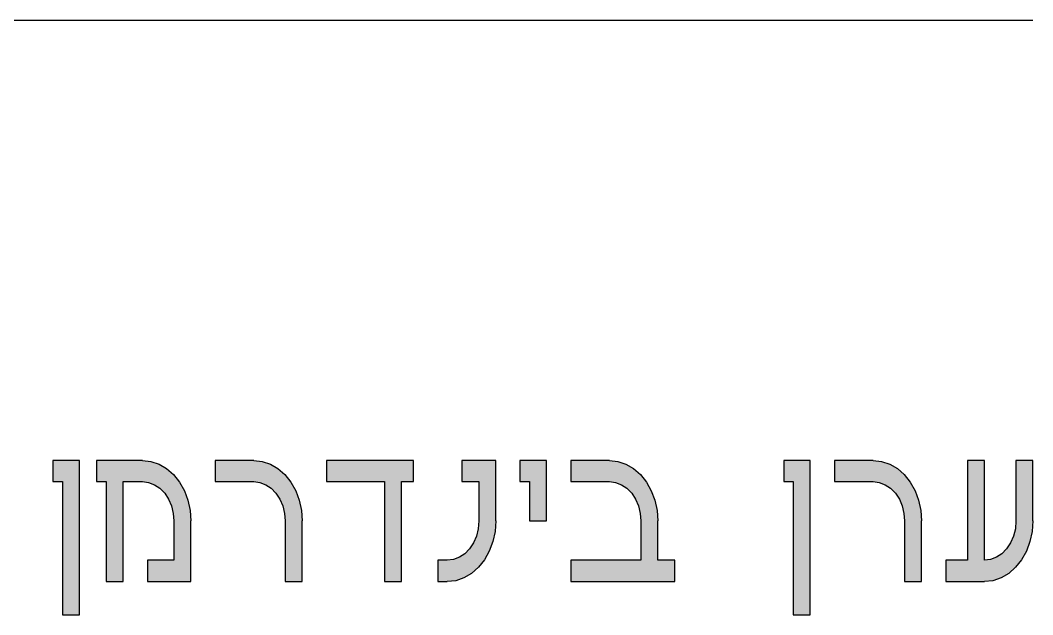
# Model space of a CAD drawing. Header units: inches. Extents: x 4017 to 5703, y -944 to 2840.
# Drawn here: x 5561.05 to 5599.81, y -862.26 to -839.51 of the extents above; entities that cross this region are included whole.
import ezdxf

# ---------------------------------------------------------------- set-up
doc = ezdxf.new("R2010")
doc.units = ezdxf.units.IN
doc.header["$MEASUREMENT"] = 0
doc.layers.add('A-VIEW-30', color=6, linetype='Continuous', lineweight=15)
doc.layers.add('TEXT', color=14, linetype='Continuous')

# ---------------------------------------------------------------- blocks, each defined once
blk = doc.blocks.new('A$C70B91C7D')
at = {"layer": 'TEXT', "true_color": 0x311916}
for points in [[(3.1733, -0.5456), (3.1403, -0.5456), (3.1403, -0.5718), (3.1523, -0.5718), (3.1523, -0.7368), (3.1733, -0.7368)], [(3.2812, -0.5556), (3.2718, -0.5502), (3.2617, -0.5467), (3.2513, -0.5456), (3.1943, -0.5456), (3.1943, -0.5718), (3.2062, -0.5718), (3.2062, -0.6955), (3.2272, -0.6955), (3.2272, -0.5718), (3.2513, -0.5718), (3.2588, -0.5727), (3.2662, -0.5756), (3.2729, -0.5801), (3.2789, -0.5862), (3.2837, -0.5936), (3.2874, -0.602), (3.2895, -0.6111), (3.2903, -0.6205), (3.2903, -0.6693), (3.2573, -0.6693), (3.2573, -0.6955), (3.3113, -0.6955), (3.3113, -0.6205), (3.3103, -0.6076), (3.3076, -0.5949), (3.3032, -0.5831), (3.2972, -0.5724), (3.2899, -0.5631)], [(3.4192, -0.5556), (3.4098, -0.5502), (3.3996, -0.5467), (3.3891, -0.5456), (3.3413, -0.5456), (3.3413, -0.5718), (3.3891, -0.5718), (3.3969, -0.5727), (3.4042, -0.5756), (3.4109, -0.5801), (3.4167, -0.5862), (3.4217, -0.5936), (3.4252, -0.602), (3.4275, -0.6111), (3.4283, -0.6205), (3.4283, -0.6955), (3.4493, -0.6955), (3.4493, -0.6205), (3.4483, -0.6076), (3.4456, -0.5949), (3.4412, -0.5831), (3.4352, -0.5724), (3.4277, -0.5631)], [(3.5871, -0.5456), (3.4792, -0.5456), (3.4792, -0.5718), (3.5513, -0.5718), (3.5513, -0.6955), (3.5723, -0.6955), (3.5723, -0.5718), (3.5871, -0.5718)], [(3.6891, -0.5456), (3.6472, -0.5456), (3.6472, -0.5718), (3.6681, -0.5718), (3.6681, -0.6205), (3.6675, -0.6302), (3.6652, -0.6392), (3.6615, -0.6477), (3.6567, -0.655), (3.6509, -0.6612), (3.6442, -0.6656), (3.6368, -0.6683), (3.6291, -0.6693), (3.6172, -0.6693), (3.6172, -0.6955), (3.6291, -0.6955), (3.6395, -0.6946), (3.6498, -0.6911), (3.6592, -0.6855), (3.6677, -0.678), (3.6752, -0.6687), (3.6812, -0.6581), (3.6856, -0.6462), (3.6883, -0.6336), (3.6891, -0.6205)], [(3.7521, -0.5456), (3.7191, -0.5456), (3.7191, -0.5718), (3.7311, -0.5718), (3.7311, -0.6205), (3.7521, -0.6205)], [(3.8506, -0.5502), (3.8406, -0.5467), (3.8302, -0.5456), (3.7822, -0.5456), (3.7822, -0.5718), (3.8302, -0.5718), (3.8377, -0.5727), (3.845, -0.5756), (3.8518, -0.5801), (3.8577, -0.5862), (3.8626, -0.5936), (3.8662, -0.602), (3.8683, -0.6111), (3.8691, -0.6205), (3.8691, -0.6693), (3.7822, -0.6693), (3.7822, -0.6955), (3.9111, -0.6955), (3.9111, -0.6693), (3.8901, -0.6693), (3.8901, -0.6205), (3.8892, -0.6076), (3.8865, -0.5949), (3.882, -0.5831), (3.876, -0.5724), (3.8687, -0.5631), (3.86, -0.5556)], [(4.079, -0.5456), (4.0461, -0.5456), (4.0461, -0.5718), (4.058, -0.5718), (4.058, -0.7368), (4.079, -0.7368)], [(4.1956, -0.5631), (4.187, -0.5556), (4.1775, -0.5502), (4.1675, -0.5467), (4.1571, -0.5456), (4.1091, -0.5456), (4.1091, -0.5718), (4.1571, -0.5718), (4.1646, -0.5727), (4.1719, -0.5756), (4.1787, -0.5801), (4.1846, -0.5862), (4.1895, -0.5936), (4.1929, -0.602), (4.1952, -0.6111), (4.196, -0.6205), (4.196, -0.6955), (4.217, -0.6955), (4.217, -0.6205), (4.2161, -0.6076), (4.2134, -0.5949), (4.2089, -0.5831), (4.203, -0.5724)], [(4.3335, -0.678), (4.341, -0.6687), (4.3469, -0.6581), (4.3514, -0.6462), (4.3541, -0.6336), (4.3548, -0.6205), (4.3548, -0.5456), (4.334, -0.5456), (4.334, -0.6205), (4.3333, -0.6302), (4.3309, -0.6392), (4.3273, -0.6477), (4.3225, -0.655), (4.3167, -0.6612), (4.3099, -0.6656), (4.3026, -0.6683), (4.2949, -0.6693), (4.2949, -0.5456), (4.2739, -0.5456), (4.2739, -0.6693), (4.2469, -0.6693), (4.2469, -0.6955), (4.2949, -0.6955), (4.3053, -0.6946), (4.3155, -0.6911), (4.325, -0.6855)]]:
    blk.add_hatch(color=19, dxfattribs=at).paths.add_polyline_path(points)
at = {"layer": 'TEXT', "color": 19, "true_color": 0x311916}
blk.add_line((0, 0), (4.3548, 0), dxfattribs=at)
for points in [[(3.1733, -0.7368), (3.1733, -0.5456), (3.1403, -0.5456), (3.1403, -0.5718), (3.1523, -0.5718), (3.1523, -0.7368), (3.1733, -0.7368)], [(3.5723, -0.6955), (3.5723, -0.5718), (3.5871, -0.5718), (3.5871, -0.5456), (3.4792, -0.5456), (3.4792, -0.5718), (3.5513, -0.5718), (3.5513, -0.6955), (3.5723, -0.6955)], [(3.7521, -0.6205), (3.7521, -0.5456), (3.7191, -0.5456), (3.7191, -0.5718), (3.7311, -0.5718), (3.7311, -0.6205), (3.7521, -0.6205)], [(4.079, -0.7368), (4.079, -0.5456), (4.0461, -0.5456), (4.0461, -0.5718), (4.058, -0.5718), (4.058, -0.7368), (4.079, -0.7368)]]:
    blk.add_lwpolyline(points, close=True, dxfattribs=at)
for points in [[(3.2513, -0.5456), (3.1943, -0.5456), (3.1943, -0.5718), (3.2062, -0.5718), (3.2062, -0.6955), (3.2272, -0.6955), (3.2272, -0.5718), (3.2513, -0.5718), (3.2588, -0.5727), (3.2662, -0.5756), (3.2729, -0.5801), (3.2789, -0.5862), (3.2837, -0.5936), (3.2874, -0.602), (3.2895, -0.6111), (3.2903, -0.6205), (3.2903, -0.6693), (3.2573, -0.6693), (3.2573, -0.6955), (3.3113, -0.6955)], [(3.2513, -0.5456), (3.2617, -0.5467), (3.2718, -0.5502), (3.2812, -0.5556), (3.2899, -0.5631), (3.2972, -0.5724), (3.3032, -0.5831), (3.3076, -0.5949), (3.3103, -0.6076), (3.3113, -0.6205)], [(3.3891, -0.5456), (3.3413, -0.5456), (3.3413, -0.5718), (3.3891, -0.5718), (3.3969, -0.5727), (3.4042, -0.5756), (3.4109, -0.5801), (3.4167, -0.5862), (3.4217, -0.5936), (3.4252, -0.602), (3.4275, -0.6111), (3.4283, -0.6205), (3.4283, -0.6955), (3.4493, -0.6955)], [(3.3891, -0.5456), (3.3996, -0.5467), (3.4098, -0.5502), (3.4192, -0.5556), (3.4277, -0.5631), (3.4352, -0.5724), (3.4412, -0.5831), (3.4456, -0.5949), (3.4483, -0.6076), (3.4493, -0.6205)], [(3.6891, -0.6205), (3.6891, -0.5456), (3.6472, -0.5456), (3.6472, -0.5718), (3.6681, -0.5718), (3.6681, -0.6205), (3.6675, -0.6302), (3.6652, -0.6392), (3.6615, -0.6477), (3.6567, -0.655), (3.6509, -0.6612), (3.6442, -0.6656), (3.6368, -0.6683), (3.6291, -0.6693), (3.6172, -0.6693), (3.6172, -0.6955), (3.6291, -0.6955)], [(3.8302, -0.5456), (3.7822, -0.5456), (3.7822, -0.5718), (3.8302, -0.5718), (3.8377, -0.5727), (3.845, -0.5756), (3.8518, -0.5801), (3.8577, -0.5862), (3.8626, -0.5936), (3.8662, -0.602), (3.8683, -0.6111), (3.8691, -0.6205), (3.8691, -0.6693), (3.7822, -0.6693), (3.7822, -0.6955), (3.9111, -0.6955)], [(3.8302, -0.5456), (3.8406, -0.5467), (3.8506, -0.5502), (3.86, -0.5556), (3.8687, -0.5631), (3.876, -0.5724), (3.882, -0.5831), (3.8865, -0.5949), (3.8892, -0.6076), (3.8901, -0.6205)], [(4.1571, -0.5456), (4.1091, -0.5456), (4.1091, -0.5718), (4.1571, -0.5718), (4.1646, -0.5727), (4.1719, -0.5756), (4.1787, -0.5801), (4.1846, -0.5862), (4.1895, -0.5936), (4.1929, -0.602), (4.1952, -0.6111), (4.196, -0.6205), (4.196, -0.6955), (4.217, -0.6955)], [(4.1571, -0.5456), (4.1675, -0.5467), (4.1775, -0.5502), (4.187, -0.5556), (4.1956, -0.5631), (4.203, -0.5724), (4.2089, -0.5831), (4.2134, -0.5949), (4.2161, -0.6076), (4.217, -0.6205)], [(4.3548, -0.6205), (4.3548, -0.5456), (4.334, -0.5456), (4.334, -0.6205), (4.3333, -0.6302), (4.3309, -0.6392), (4.3273, -0.6477), (4.3225, -0.655), (4.3167, -0.6612), (4.3099, -0.6656), (4.3026, -0.6683), (4.2949, -0.6693), (4.2949, -0.5456), (4.2739, -0.5456), (4.2739, -0.6693), (4.2469, -0.6693), (4.2469, -0.6955), (4.2949, -0.6955)], [(3.3113, -0.6955), (3.3113, -0.6205)], [(3.4493, -0.6955), (3.4493, -0.6205)], [(3.6891, -0.6205), (3.6883, -0.6336), (3.6856, -0.6462), (3.6812, -0.6581), (3.6752, -0.6687), (3.6677, -0.678), (3.6592, -0.6855), (3.6498, -0.6911), (3.6395, -0.6946), (3.6291, -0.6955)], [(3.9111, -0.6955), (3.9111, -0.6693), (3.8901, -0.6693), (3.8901, -0.6205)], [(4.217, -0.6955), (4.217, -0.6205)], [(4.3548, -0.6205), (4.3541, -0.6336), (4.3514, -0.6462), (4.3469, -0.6581), (4.341, -0.6687), (4.3335, -0.678), (4.325, -0.6855), (4.3155, -0.6911), (4.3053, -0.6946), (4.2949, -0.6955)]]:
    blk.add_lwpolyline(points, dxfattribs=at)

msp = doc.modelspace()

# ---------------------------------------------------------------- block references
at = {"layer": 'A-VIEW-30', "lineweight": 40, "xscale": 30.87765168342476, "yscale": 30.87765168342476, "zscale": 30.87765168342476}
msp.add_blockref('A$C70B91C7D', (5465.341, -839.512), dxfattribs=at)

doc.saveas('drawing.dxf')
